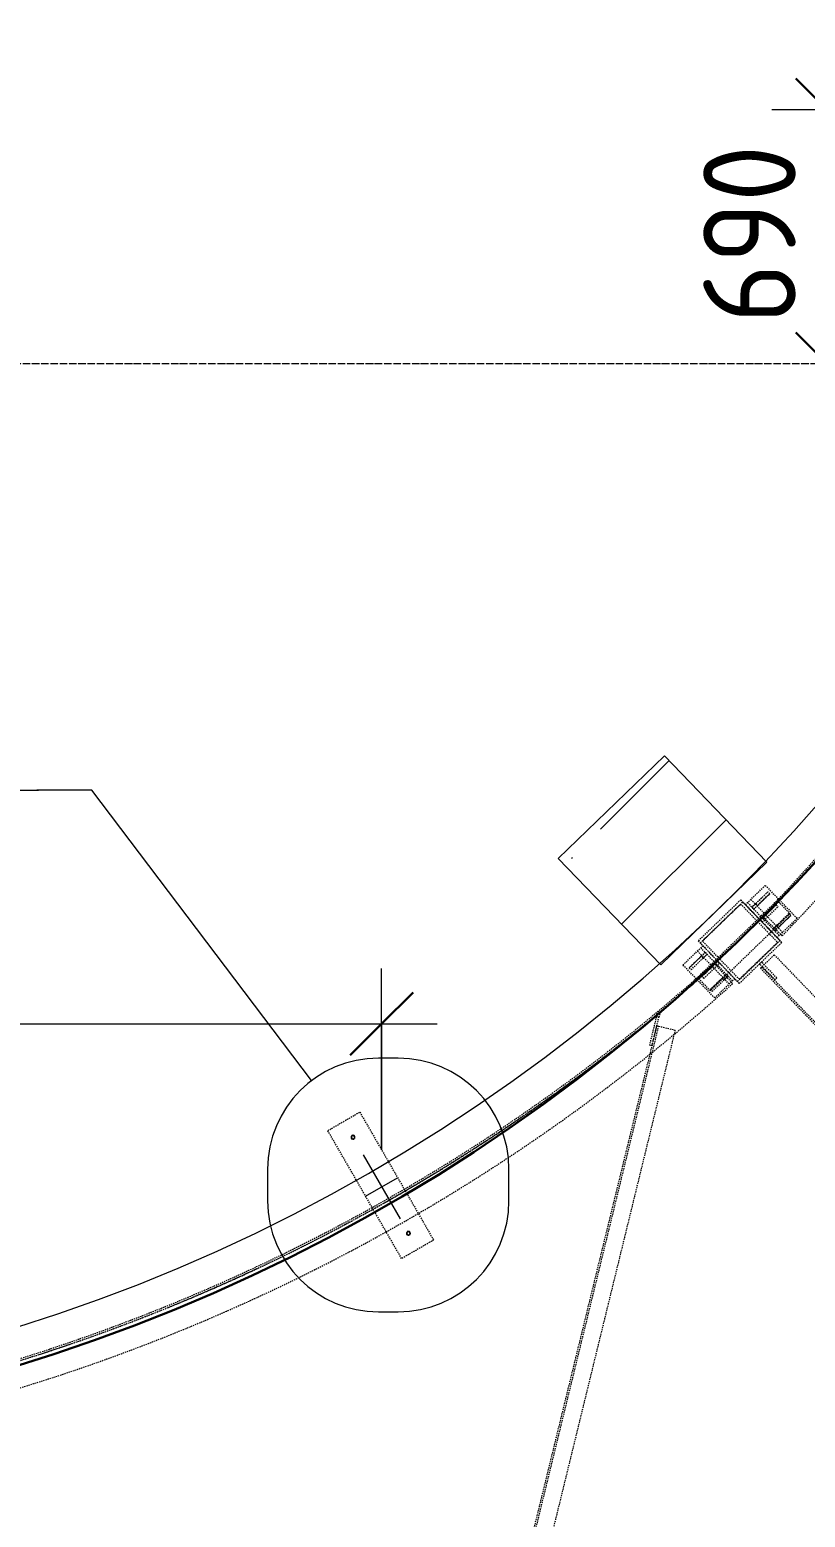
# Model space of a CAD drawing. Header units: millimetres. Extents: x 44859 to 70796, y 2088 to 13060.
# Drawn here: x 60656 to 62756, y 6389 to 10414 of the extents above; entities that cross this region are included whole.
import ezdxf

# ---------------------------------------------------------------- set-up
doc = ezdxf.new("R2010")
doc.units = ezdxf.units.MM
doc.linetypes.add('01 Штриховая _4 мм_', pattern=[6, 3.5, -2.5])
doc.linetypes.add('02 Штрихпунктирная _20 мм_', pattern=[25, 20, -2.5, 0, -2.5])
for name, color, linetype, lineweight in [('AA_Dim', 7, 'Continuous', 9), ('AA_Dim-100', 7, 'Continuous', 9), ('AA_Linii', 7, 'Continuous', 9), ('AA_Oformlenie', 7, 'Continuous', 9), ('AF_Balki', 7, 'Continuous', 20), ('Gen_Fragment', 7, 'Continuous', 9), ('KR_Colonna_KG', 7, 'Continuous', 18), ('KR_Detal', 7, 'Continuous', 18), ('Оси', 7, 'Continuous', 9)]:
    doc.layers.add(name, color=color, linetype=linetype, lineweight=lineweight)
doc.styles.add('ISOCPEUR_4', font='isocpeur.TTF', dxfattribs={"width": 0.9, "height": 250})
doc.dimstyles.new('05_Округл_5мм__прозр_', dxfattribs={"dimscale": 304.8, "dimtxt": 250.688742, "dimasz": 0.557743, "dimexe": 0.492126, "dimexo": 0.328084, "dimgap": 0.032808, "dimtad": 1, "dimdec": 0, "dimrnd": 5, "dimdsep": 46, "dimtxsty": 'ISOCPEUR_4', "dimblk1": 'OBLIQUE', "dimblk2": 'OBLIQUE', "dimsah": 1, "dimcen": 0.09, "dimdle": 0.492126, "dimazin": 0, "dimtfac": 1, "dimtdec": 4, "dimtix": 1, "dimtmove": 0, "dimatfit": 3, "dimfxl": 1, "dimtvp": 1, "dimtolj": 1, "dimtzin": 0, "dimlwd": 18, "dimlwe": 18, "dimarcsym": 2})

# ---------------------------------------------------------------- blocks, each defined once
blk = doc.blocks.new('252_Уголок равнополочный _НесКаркас_Балка_ - L 75x8-4030804-Схема расположения плиты покрытия входной группы')
at = {"layer": 'AF_Balki', "linetype": '01 Штриховая _4 мм_', "lineweight": 18}
for p, q in [((44160, 8046.9), (44214, 8099)), ((44214, 8099), (44300.1, 8009.8)), ((44165.8, 8052.4), (44251.9, 7963.2)), ((44260.9, 7971.9), (44174.8, 8061.1)), ((44160, 8046.9), (44246.2, 7957.7)), ((44300.1, 8009.8), (44246.2, 7957.7))]:
    blk.add_line(p, q, dxfattribs=at)
blk = doc.blocks.new('354_Прокат Лист _НесКаркас_РабПлоск_ - 354_Прокат Лист _НесКаркас_РабПлоск_-3860558-Схема расположения плиты покрытия входной группы')
at = {"layer": 'AF_Balki', "linetype": '01 Штриховая _4 мм_', "lineweight": 18}
for p, q in [((40863.1, 6541.3), (40863.1, 6548.3)), ((40863.1, 6548.3), (40878.1, 6548.3)), ((40923.1, 6548.3), (40863.1, 6548.3)), ((40878.1, 6541.3), (40863.1, 6541.3)), ((40863.1, 6541.3), (40923.1, 6541.3)), ((40878.1, 6548.3), (40923.1, 6548.3)), ((40878.1, 6548.3), (40878.1, 6541.3)), ((40878.1, 6541.3), (40923.1, 6541.3)), ((40923.1, 6541.3), (40923.1, 6548.3))]:
    blk.add_line(p, q, dxfattribs=at)
blk = doc.blocks.new('354_Прокат Лист _НесКаркас_РабПлоск_ - 354_Прокат Лист _НесКаркас_РабПлоск_-3860851-Схема расположения плиты покрытия входной группы')
at = {"layer": 'AF_Balki', "linetype": '01 Штриховая _4 мм_', "lineweight": 18}
for p, q in [((40855.1, 6582.4), (40855.1, 6589.4)), ((40855.1, 6589.4), (40915.1, 6589.4)), ((40855.1, 6582.4), (40915.1, 6582.4)), ((40915.1, 6589.4), (40915.1, 6582.4))]:
    blk.add_line(p, q, dxfattribs=at)
blk = doc.blocks.new('354_Прокат Лист _НесКаркас_РабПлоск_ - 354_Прокат Лист _НесКаркас_РабПлоск_-3861185-Схема расположения плиты покрытия входной группы')
at = {"layer": 'AF_Balki', "linetype": '01 Штриховая _4 мм_', "lineweight": 18}
for p, q in [((-30, -72.5), (-30, 72.5)), ((-30, 72.5), (130, 72.5)), ((130, 72.5), (130, -72.5)), ((130, -72.5), (-30, -72.5))]:
    blk.add_line(p, q, dxfattribs=at)
blk = doc.blocks.new('354_Прокат Лист _НесКаркас_РабПлоск_ - 354_Прокат Лист _НесКаркас_РабПлоск_-3861513-Схема расположения плиты покрытия входной группы')
at = {"layer": 'AF_Balki', "linetype": '01 Штриховая _4 мм_', "lineweight": 18}
for p, q in [((-100, -25), (-100, 25)), ((-100, 25), (200, 25)), ((200, 25), (200, -25)), ((200, -25), (-100, -25))]:
    blk.add_line(p, q, dxfattribs=at)
blk = doc.blocks.new('252_Уголок равнополочный _НесКаркас_Балка_ - L 75x8-4030805-Схема расположения плиты покрытия входной группы')
at = {"layer": 'AF_Balki', "linetype": '01 Штриховая _4 мм_', "lineweight": 18}
for p, q in [((43991, 7883.6), (44045, 7935.7)), ((44125.3, 7841), (44039.2, 7930.2)), ((44131.1, 7846.5), (44045, 7935.7)), ((44116.3, 7832.3), (44030.2, 7921.5)), ((44077.1, 7794.4), (43991, 7883.6)), ((44131.1, 7846.5), (44077.1, 7794.4))]:
    blk.add_line(p, q, dxfattribs=at)
blk = doc.blocks.new('354_Прокат Лист _НесКаркас_РабПлоск_ - 354_Прокат Лист _НесКаркас_РабПлоск_-3861661-Схема расположения плиты покрытия входной группы')
at = {"layer": 'AF_Balki', "linetype": '01 Штриховая _4 мм_', "lineweight": 18}
for p, q in [((40687.1, 6548.3), (40627.1, 6548.3)), ((40627.1, 6548.3), (40627.1, 6541.3)), ((40627.1, 6548.3), (40672.1, 6548.3)), ((40627.1, 6541.3), (40672.1, 6541.3)), ((40627.1, 6541.3), (40687.1, 6541.3)), ((40672.1, 6548.3), (40687.1, 6548.3)), ((40672.1, 6541.3), (40672.1, 6548.3)), ((40687.1, 6541.3), (40672.1, 6541.3)), ((40687.1, 6548.3), (40687.1, 6541.3))]:
    blk.add_line(p, q, dxfattribs=at)
blk = doc.blocks.new('354_Прокат Лист _НесКаркас_РабПлоск_ - 354_Прокат Лист _НесКаркас_РабПлоск_-3863172-Схема расположения плиты покрытия входной группы')
at = {"layer": 'AF_Balki', "linetype": '01 Штриховая _4 мм_', "lineweight": 18}
for p, q in [((40635.1, 6582.4), (40635.1, 6589.4)), ((40635.1, 6589.4), (40695.1, 6589.4)), ((40635.1, 6582.4), (40695.1, 6582.4)), ((40695.1, 6589.4), (40695.1, 6582.4))]:
    blk.add_line(p, q, dxfattribs=at)
blk = doc.blocks.new('354_Прокат Лист _НесКаркас_РабПлоск_ - 354_Прокат Лист _НесКаркас_РабПлоск_-3863452-Схема расположения плиты покрытия входной группы')
at = {"layer": 'AF_Balki', "linetype": '01 Штриховая _4 мм_', "lineweight": 18}
for p, q in [((40771.6, 6505.8), (40778.6, 6505.8)), ((40771.6, 6445.8), (40771.6, 6505.8)), ((40778.6, 6445.8), (40778.6, 6505.8)), ((40778.6, 6445.8), (40771.6, 6445.8))]:
    blk.add_line(p, q, dxfattribs=at)
blk = doc.blocks.new('252_Швеллер полки параллельные _НесКаркас_Балка_ - 12П-4066183-Схема расположения плиты покрытия входной группы')
at = {"layer": 'AF_Balki', "linetype": '01 Штриховая _4 мм_', "lineweight": 18}
for p, q in [((-809.9, 15.4), (-809.9, -36.6)), ((-809.9, 15.4), (814.5, 15.4)), ((814.5, 10.6), (-809.9, 10.6)), ((814.5, -36.6), (814.5, 15.4)), ((-809.9, -36.6), (814.5, -36.6))]:
    blk.add_line(p, q, dxfattribs=at)
blk = doc.blocks.new('252_Швеллер полки параллельные _НесКаркас_Балка_ - 12П-4037929-Схема расположения плиты покрытия входной группы')
at = {"layer": 'AF_Balki', "linetype": '01 Штриховая _4 мм_', "lineweight": 18}
for p, q in [((-1230.1, -36.6), (-1230.1, 15.4)), ((1276.1, 15.4), (-1230.1, 15.4)), ((1276.1, 10.6), (-1230.1, 10.6)), ((1276.1, 15.4), (1276.1, -36.6)), ((-1230.1, -36.6), (1276.1, -36.6))]:
    blk.add_line(p, q, dxfattribs=at)
blk = doc.blocks.new('252_Швеллер полки параллельные _НесКаркас_Балка_ - 12П-4037932-Схема расположения плиты покрытия входной группы')
at = {"layer": 'AF_Balki', "linetype": '01 Штриховая _4 мм_', "lineweight": 18}
for p, q in [((-1276, -36.6), (-1276, 15.4)), ((1210, 15.4), (-1276, 15.4)), ((1210, 10.6), (-1276, 10.6)), ((1210, 15.4), (1210, -36.6)), ((-1276, -36.6), (1210, -36.6))]:
    blk.add_line(p, q, dxfattribs=at)
blk = doc.blocks.new('354_Прокат Лист _НесКаркас_РабПлоск_ - 354_Прокат Лист _НесКаркас_РабПлоск_-V1-Схема расположения плиты покрытия входной группы')
at = {"layer": 'AF_Balki', "linetype": '01 Штриховая _4 мм_', "lineweight": 18}
for p, q in [((45570.5, 10733.4), (45576.6, 10736.9)), ((45578.1, 10720.4), (45570.5, 10733.4)), ((45576.6, 10736.9), (45584.1, 10724)), ((45584.1, 10724), (45578.1, 10720.4)), ((45578.1, 10720.4), (45618.5, 10651.4)), ((45624.5, 10654.9), (45584.1, 10724)), ((45624.5, 10654.9), (45618.5, 10651.4))]:
    blk.add_line(p, q, dxfattribs=at)
blk = doc.blocks.new('252_Швеллер полки параллельные _НесКаркас_Балка_ - 20П-4066188-Схема расположения плиты покрытия входной группы')
at = {"layer": 'AF_Balki', "linetype": '01 Штриховая _4 мм_', "lineweight": 18}
for p, q in [((4462.6, 1791.3), (4513.9, 1735.2)), ((11.6, -20.7), (11.4, 55.3))]:
    blk.add_line(p, q, dxfattribs=at)
for radius, start, end in [(6603.8, 270.09934, 312.51267), (6674.6, 270.09934, 312.51267), (6679.8, 270.09934, 312.51267), (6674.6, 309.85, 312.36596), (6674.6, 309.01331, 309.82903), (6674.6, 307.17464, 308.9155), (6674.6, 306.15513, 307.15019), (6674.6, 304.49367, 306.09645), (6674.6, 303.4095, 304.46433), (6674.6, 301.80285, 303.36758), (6674.6, 300.70138, 301.76617), (6674.6, 299.0923, 300.66878), (6674.6, 298.01031, 299.0434), (6674.6, 296.33244, 297.98363), (6674.6, 295.32839, 296.25908), (6674.6, 293.37526, 295.30582), (6674.6, 292.65198, 293.22855), (6674.6, 289.9796, 292.63241), (6674.6, 289.38346, 289.96004), (6674.6, 287.30619, 289.23675), (6674.6, 286.35293, 287.28362), (6674.6, 284.62839, 286.27958), (6674.6, 281.94324, 283.51971), (6674.6, 283.56862, 284.60171), (6674.6, 280.84585, 281.91063), (6674.6, 279.24443, 280.80917), (6674.6, 276.51557, 278.11834), (6674.6, 278.14769, 279.20251), (6674.6, 273.69651, 275.43737), (6674.6, 275.46183, 276.45688), (6674.6, 270.24605, 272.76202), (6674.6, 272.78298, 273.5987)]:
    blk.add_arc((0, 6659.1), radius, start, end, dxfattribs=at)
blk = doc.blocks.new('252_Швеллер полки параллельные _НесКаркас_Балка_ - 20П-4066186-Схема расположения плиты покрытия входной группы')
at = {"layer": 'AF_Balki', "linetype": '01 Штриховая _4 мм_', "lineweight": 18}
for p, q in [((3130.6, 1102.7), (3177.5, 1043)), ((92.2, -54.5), (90.9, 21.5))]:
    blk.add_line(p, q, dxfattribs=at)
for radius, start, end in [(5069.8, 271.0271, 308.134), (5075, 271.0271, 308.134), (5075, 305.0065, 308.0103), (5145.8, 271.0271, 308.134), (5075, 304.0235, 304.9817), (5075, 301.8567, 303.9411), (5075, 300.6856, 301.8258), (5075, 298.6831, 300.6361), (5075, 297.4757, 298.6419), (5075, 295.4499, 297.4404), (5075, 294.3085, 295.388), (5075, 291.9777, 294.281), (5075, 291.1606, 291.8541), (5075, 288.023, 291.1381), (5075, 284.8801, 287.1833), (5075, 287.307, 288.0005), (5075, 283.7731, 284.8526), (5075, 281.7207, 283.7112), (5075, 278.525, 280.4779), (5075, 280.5192, 281.6854), (5075, 275.22, 277.3043), (5075, 277.3353, 278.4755), (5075, 271.1507, 274.1546), (5075, 274.1793, 275.1376)]:
    blk.add_arc((0, 5090.5), radius, start, end, dxfattribs=at)
blk = doc.blocks.new('252_Швеллер полки параллельные _НесКаркас_Балка_ - 20П-4066185-Схема расположения плиты покрытия входной группы')
at = {"layer": 'AF_Balki', "linetype": '01 Штриховая _4 мм_', "lineweight": 18}
for p, q in [((3319.4, 1267.5), (3369.4, 1210.3)), ((92.2, -54.5), (90.8, 21.5))]:
    blk.add_line(p, q, dxfattribs=at)
for radius, start, end in [(5042, 271.0323, 311.1744), (5047.2, 271.0323, 311.1744), (5047.2, 308.0586, 311.0393), (5118, 271.0323, 311.1744), (5047.2, 307.0779, 308.0341), (5047.2, 304.9237, 306.9878), (5047.2, 303.7466, 304.8937), (5047.2, 301.7725, 303.6926), (5047.2, 300.5439, 301.7339), (5047.2, 298.5852, 300.5053), (5047.2, 297.3841, 298.5312), (5047.2, 295.29, 297.3541), (5047.2, 294.2437, 295.1999), (5047.2, 291.2384, 294.2191), (5047.2, 287.9876, 290.9683), (5047.2, 287.0068, 287.963), (5047.2, 284.8527, 286.9168), (5047.2, 283.6755, 284.8227), (5047.2, 281.7014, 283.6215), (5047.2, 278.5142, 280.4343), (5047.2, 280.4729, 281.6628), (5047.2, 275.2189, 277.283), (5047.2, 277.313, 278.4602), (5047.2, 271.1674, 274.1481), (5047.2, 274.1727, 275.1289)]:
    blk.add_arc((0, 5062.7), radius, start, end, dxfattribs=at)
blk = doc.blocks.new('354_Прокат Лист _НесКаркас_РабПлоск_ - 354_Прокат Лист _НесКаркас_РабПлоск_-4124492-Схема расположения плиты покрытия входной группы')
at = {"layer": 'AF_Balki', "linetype": '01 Штриховая _4 мм_', "lineweight": 18}
for p, q in [((0, -200), (0, 200)), ((0, 200), (100, 200)), ((100, 200), (100, -200)), ((100, -200), (0, -200))]:
    blk.add_line(p, q, dxfattribs=at)
blk = doc.blocks.new('354_Анкер клиновой _СоедНесК_РабПлоск_ - M8x75_20-V3-Схема расположения плиты покрытия входной группы')
at = {"layer": 'KR_Detal', "linetype": '01 Штриховая _4 мм_'}
for radius, start, end in [(5.4, 360, 180), (5.4, 164.424, 167.8671), (5.4, 147.3595, 152.6489), (4.2, 0, 180), (4, 360, 180), (5.4, 132.09, 135.5894), (4, 148.8275, 151.1765), (5.4, 104.4193, 107.8938), (5.4, 87.3578, 92.6472), (4, 88.8315, 91.1805), (5.4, 72.094, 75.5872), (4, 28.8355, 31.1845), (5.4, 45, 47.8979), (5.4, 27.3561, 32.6455), (5.4, 12.0981, 15), (5.4, 180, 360), (5.4, 192.1329, 195), (5.4, 207.3511, 212.6405), (4.2, 180, 0), (4, 180, 360), (5.4, 225, 227.91), (4, 208.8235, 211.1725), (5.4, 252.1062, 255.5807), (5.4, 267.3528, 272.6422), (4, 268.8195, 271.1685), (5.4, 284.4128, 287.906), (4, 328.8155, 331.1645), (5.4, 312.1021, 315.5829), (5.4, 327.3545, 332.6439), (5.4, 344.4149, 347.9019)]:
    blk.add_arc((0, 0), radius, start, end, dxfattribs=at)
blk = doc.blocks.new('План несущих конструкций - Номер узла 6мм-393529-Схема расположения плиты покрытия входной группы')
at = {"layer": 'Gen_Fragment'}
blk.add_line((-2.954, 0), (3.046, 0), dxfattribs=at)
blk = doc.blocks.new('DIMBLOCK35-Схема расположения плиты покрытия входной группы')
at = {"layer": 'AA_Dim-100', "lineweight": 18}
for p, q in [((61608.8, 7383.1), (61608.8, 7874.2)), ((59008.8, 7744.4), (59008.8, 7574.2)), ((59008.8, 7724.2), (59008.8, 7744.4)), ((59008.8, 7724.2), (61758.8, 7724.2)), ((61608.8, 7724.2), (61608.8, 7383.1))]:
    blk.add_line(p, q, dxfattribs=at)
at = {"layer": 'AA_Dim-100', "lineweight": 30}
for p, q in [((59008.8, 7724.2), (59093.8, 7809.2)), ((61608.8, 7724.2), (61693.8, 7809.2)), ((59008.8, 7724.2), (58923.8, 7639.2)), ((61608.8, 7724.2), (61523.8, 7639.2))]:
    blk.add_line(p, q, dxfattribs=at)
at = {"layer": 'AA_Dim-100', "color": 0, "lineweight": 18, "insert": (59996.6, 8059.9), "char_height": 250, "width": 749.228, "attachment_point": 1, "line_spacing_factor": 1.135194, "style": 'ISOCPEUR_4'}
blk.add_mtext('2600', dxfattribs=at)
blk = doc.blocks.new('_Oblique')
at = {"color": 0, "linetype": 'ByBlock', "lineweight": -2}
blk.add_line((-0.5, -0.5), (0.5, 0.5), dxfattribs=at)
blk = doc.blocks.new('DIMBLOCK36-Схема расположения плиты покрытия входной группы')
at = {"layer": 'AA_Dim-100', "lineweight": 18}
for p, q in [((62815.6, 9360), (62815.6, 10347.7)), ((63745.3, 10197.7), (62665.6, 10197.7)), ((62815.6, 10197.7), (63745.3, 10197.7)), ((62795.4, 9510), (62965.6, 9510)), ((62815.6, 9510), (62795.4, 9510))]:
    blk.add_line(p, q, dxfattribs=at)
at = {"layer": 'AA_Dim-100', "lineweight": 30}
for p, q in [((62815.6, 10197.7), (62730.6, 10282.7)), ((62815.6, 10197.7), (62900.6, 10112.7)), ((62815.6, 9510), (62730.6, 9595)), ((62815.6, 9510), (62900.6, 9425))]:
    blk.add_line(p, q, dxfattribs=at)
at = {"layer": 'AA_Dim-100', "color": 0, "lineweight": 18, "insert": (62479.9, 9619.7), "char_height": 250, "width": 561.921, "attachment_point": 1, "rotation": 90, "line_spacing_factor": 1.135194, "style": 'ISOCPEUR_4'}
blk.add_mtext('690', dxfattribs=at)

msp = doc.modelspace()

# ---------------------------------------------------------------- hatches: boundary and pattern name
at = {"layer": 'AA_Oformlenie'}
h = msp.add_hatch(dxfattribs=at)
h.set_pattern_fill('FP_2', color=250, style=0, pattern_type=2)
h.set_pattern_definition([(45, (18433.74, 0), (-314.309, 314.309), []), (45, (18748.05, 0), (-314.309, 314.309), [555.625, -111.125, 3.353, -107.772])])
h.paths.add_polyline_path([(59408.8034, 6690), (59408.8034, 7090), (59008.8034, 7090), (59008.8034, 6690)])
h.paths.add_polyline_path([(56048.6235, 7879.6069), (56330.9265, 8171.9402), (56043.1905, 8449.8035), (55765.7377, 8162.4927)])
h.paths.add_polyline_path([(62364.5817, 7884.2043), (62652.3176, 8162.0676), (62374.4543, 8449.8035), (62086.7184, 8171.9402)])

# ---------------------------------------------------------------- linework, layer by layer
at = {"layer": 'AA_Linii', "lineweight": 18}
for p, q in [((62086.7184, 8171.9402), (62374.4543, 8449.8035)), ((62374.4543, 8449.8035), (62652.3176, 8162.0676)), ((62364.5817, 7884.2043), (62086.7184, 8171.9402)), ((62652.3176, 8162.0676), (62364.5817, 7884.2043)), ((61558.8094, 7369.6746), (61658.8094, 7196.4695)), ((61565.5081, 7258.072), (61652.1106, 7308.072))]:
    msp.add_line(p, q, dxfattribs=at)
at = {"layer": 'AA_Linii'}
for p, q in [((62374.4543, 8449.8035), (62086.7184, 8171.9402)), ((62652.3176, 8162.0676), (62374.4543, 8449.8035)), ((62086.7184, 8171.9402), (62364.5817, 7884.2043)), ((62364.5817, 7884.2043), (62652.3176, 8162.0676))]:
    msp.add_line(p, q, dxfattribs=at)
at = {"layer": 'AA_Linii', "lineweight": 18}
msp.add_arc((59208.8034, 11440), 4750.0071, 180, 0, dxfattribs=at)
at = {"layer": 'AA_Linii', "lineweight": 30}
for radius, start, end in [(7039.2095, 269.93241115, 358.53472686), (4850.0071, 269.9019028, 357.8730734)]:
    msp.add_arc((59208.8034, 11440), radius, start, end, dxfattribs=at)
at = {"layer": 'Gen_Fragment'}
for p, q in [((60824.3024, 8356.6182), (60674.7638, 8356.6182)), ((61419.0756, 7570.7537), (60824.3024, 8356.6182)), ((61653.6654, 7631.5413), (61600.121, 7631.5413)), ((61300.121, 7331.5413), (61300.121, 7245.0845)), ((61953.6654, 7245.0845), (61953.6654, 7331.5413)), ((61600.121, 6945.0845), (61653.6654, 6945.0845))]:
    msp.add_line(p, q, dxfattribs=at)
for centre, start, end in [((61600.121, 7331.5413), 90, 180), ((61653.6654, 7331.5413), 0, 90), ((61600.121, 7245.0845), 180, 270), ((61653.6654, 7245.0845), 270, 0)]:
    msp.add_arc(centre, 300, start, end, dxfattribs=at)
at = {"layer": 'KR_Colonna_KG', "linetype": '01 Штриховая _4 мм_'}
for p, q in [((62581.2827, 8059.8339), (62466.1884, 7948.6886)), ((62692.4281, 7944.7395), (62581.2827, 8059.8339)), ((62477.5004, 7948.4911), (62581.0853, 8048.5219)), ((62581.0853, 8048.5219), (62681.1161, 7944.937)), ((62466.1884, 7948.6886), (62577.3337, 7833.5942)), ((62577.5312, 7844.9062), (62477.5004, 7948.4911)), ((62577.3337, 7833.5942), (62692.4281, 7944.7395)), ((62681.1161, 7944.937), (62577.5312, 7844.9062))]:
    msp.add_line(p, q, dxfattribs=at)
at = {"layer": 'Оси', "linetype": '02 Штрихпунктирная _20 мм_'}
msp.add_line((67458.9685, 9510), (49139.1194, 9510), dxfattribs=at)

# ---------------------------------------------------------------- block references
at = {"layer": 'AF_Balki', "linetype": '01 Штриховая _4 мм_', "lineweight": 18}
for name, p, rotation in [('252_Швеллер полки параллельные _НесКаркас_Балка_ - 20П-4066186-Схема расположения плиты покрытия входной группы', (62589.8976, 7936.0902), 44.9068557409252), ('354_Прокат Лист _НесКаркас_РабПлоск_ - 354_Прокат Лист _НесКаркас_РабПлоск_-3861513-Схема расположения плиты покрытия входной группы', (62553.6265, 7901.3304), 43.99999999999893), ('354_Прокат Лист _НесКаркас_РабПлоск_ - 354_Прокат Лист _НесКаркас_РабПлоск_-3861185-Схема расположения плиты покрытия входной группы', (62543.6886, 7911.6215), 43.99999999999893), ('354_Прокат Лист _НесКаркас_РабПлоск_ - 354_Прокат Лист _НесКаркас_РабПлоск_-3860558-Схема расположения плиты покрытия входной группы', (37766.0961, -25056.4592), 43.99999999999893), ('354_Прокат Лист _НесКаркас_РабПлоск_ - 354_Прокат Лист _НесКаркас_РабПлоск_-3860851-Схема расположения плиты покрытия входной группы', (37823.0581, -25115.4451), 43.99999999999893), ('354_Прокат Лист _НесКаркас_РабПлоск_ - 354_Прокат Лист _НесКаркас_РабПлоск_-3860558-Схема расположения плиты покрытия входной группы', (37823.0581, -25115.4451), 43.99999999999893), ('252_Швеллер полки параллельные _НесКаркас_Балка_ - 20П-4066185-Схема расположения плиты покрытия входной группы', (59209.0348, 6570.7923), 0.8840322837783369), ('354_Прокат Лист _НесКаркас_РабПлоск_ - 354_Прокат Лист _НесКаркас_РабПлоск_-3861661-Схема расположения плиты покрытия входной группы', (37766.0961, -25056.4592), 43.99999999999893), ('354_Прокат Лист _НесКаркас_РабПлоск_ - 354_Прокат Лист _НесКаркас_РабПлоск_-3863172-Схема расположения плиты покрытия входной группы', (37823.0581, -25115.4451), 43.99999999999893), ('354_Прокат Лист _НесКаркас_РабПлоск_ - 354_Прокат Лист _НесКаркас_РабПлоск_-3863452-Схема расположения плиты покрытия входной группы', (37823.0581, -25115.4451), 43.99999999999893), ('354_Прокат Лист _НесКаркас_РабПлоск_ - 354_Прокат Лист _НесКаркас_РабПлоск_-3861661-Схема расположения плиты покрытия входной группы', (37823.0581, -25115.4451), 43.99999999999893), ('354_Прокат Лист _НесКаркас_РабПлоск_ - 354_Прокат Лист _НесКаркас_РабПлоск_-V1-Схема расположения плиты покрытия входной группы', (22153.9798, 31751.1854), 315.9183593972027), ('252_Швеллер полки параллельные _НесКаркас_Балка_ - 12П-4037932-Схема расположения плиты покрытия входной группы', (62081.2329, 6540.5489), 76.24964152202828), ('354_Прокат Лист _НесКаркас_РабПлоск_ - 354_Прокат Лист _НесКаркас_РабПлоск_-4124492-Схема расположения плиты покрытия входной группы', (61563.0074, 7262.4012), 30.00000000000131), ('252_Швеллер полки параллельные _НесКаркас_Балка_ - 20П-4066188-Схема расположения плиты покрытия входной группы', (59288.2605, 4781.3414), 0.6836558225798554), ('252_Швеллер полки параллельные _НесКаркас_Балка_ - 12П-4037929-Схема расположения плиты покрытия входной группы', (60557.8297, 5924.6796), 328.352614133496)]:
    msp.add_blockref(name, p, dxfattribs=dict(at, rotation=rotation))
for name in ['252_Уголок равнополочный _НесКаркас_Балка_ - L 75x8-4030804-Схема расположения плиты покрытия входной группы', '252_Уголок равнополочный _НесКаркас_Балка_ - L 75x8-4030805-Схема расположения плиты покрытия входной группы']:
    msp.add_blockref(name, (18433.7418, 0), dxfattribs=at)
at = {"layer": 'AF_Balki', "linetype": '01 Штриховая _4 мм_', "lineweight": 18, "extrusion": (0, 0, -1), "rotation": 226.000000000006}
msp.add_blockref('252_Швеллер полки параллельные _НесКаркас_Балка_ - 12П-4066183-Схема расположения плиты покрытия входной группы', (-63208.4014, 7303.2089), dxfattribs=at)
at = {"layer": 'Gen_Fragment', "xscale": 99.99999999999993, "yscale": 99.99999999999993, "zscale": 99.99999999999993}
msp.add_blockref('План несущих конструкций - Номер узла 6мм-393529-Схема расположения плиты покрытия входной группы', (60374.7638, 8356.6182), dxfattribs=at)
at = {"layer": 'KR_Detal', "linetype": '01 Штриховая _4 мм_', "rotation": 15.00000000000081}
for p in [(61531.3087, 7417.305), (61681.3087, 7157.4974)]:
    msp.add_blockref('354_Анкер клиновой _СоедНесК_РабПлоск_ - M8x75_20-V3-Схема расположения плиты покрытия входной группы', p, dxfattribs=at)

# ---------------------------------------------------------------- dimensions: what is measured, and where the dimension line sits
at = {"layer": 'AA_Dim', "lineweight": 18}
dim = msp.add_linear_dim(base=(62815.6026, 10197.664), p1=(62695.3945, 9510), p2=(63845.2577, 10197.664), angle=90, dimstyle='05_Округл_5мм__прозр_', override={"dimpost": '<>', "dimfxl": 1339.801227}, dxfattribs=at)
dim.commit()
dim.dimension.update_dxf_attribs({"geometry": 'DIMBLOCK36-Схема расположения плиты покрытия входной группы', "text_midpoint": (62680.6026, 9853.832)})
dim = msp.add_linear_dim(base=(61608.8094, 7724.1781), p1=(59008.8034, 7844.3862), p2=(61608.8094, 7283.072), dimstyle='05_Округл_5мм__прозр_', override={"dimpost": '<>', "dimfxl": 2659.906881}, dxfattribs=at)
dim.commit()
dim.dimension.update_dxf_attribs({"geometry": 'DIMBLOCK35-Схема расположения плиты покрытия входной группы', "text_midpoint": (60308.8064, 7859.1781)})

doc.saveas('drawing.dxf')
